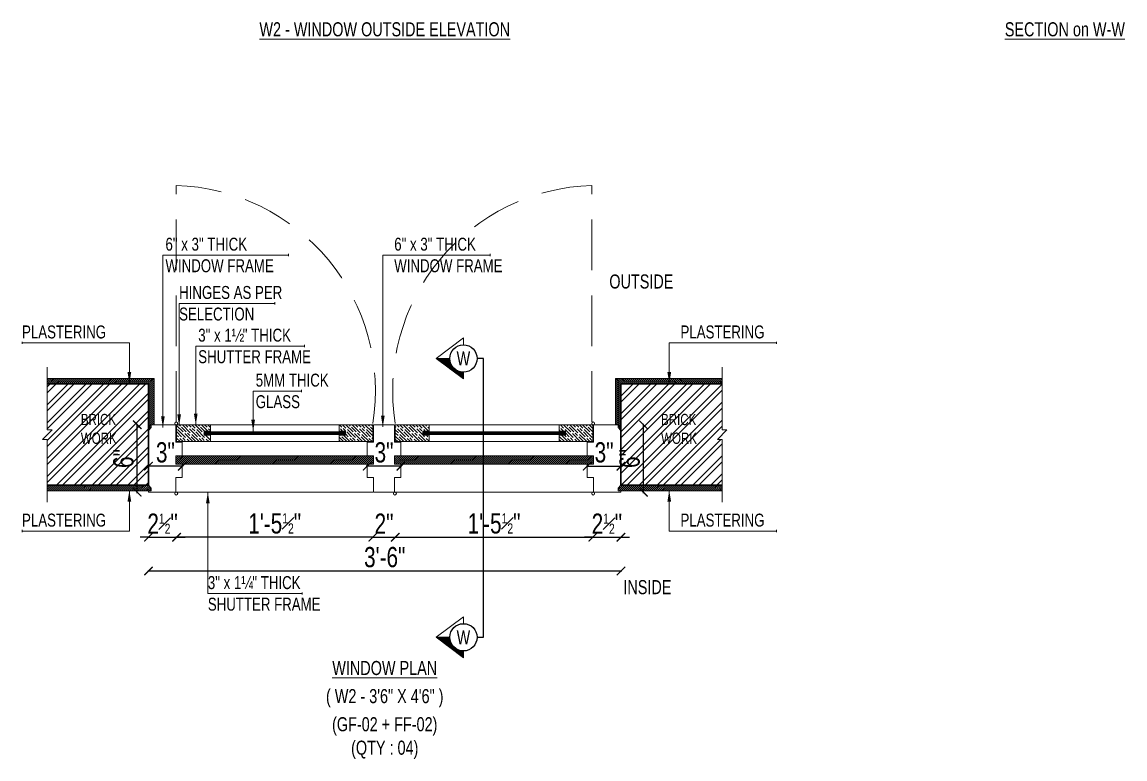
# Model space of a CAD drawing. Header units: inches. Extents: x 3365147 to 3374664, y 1380917 to 1384908.
# Drawn here: x 3373115.3 to 3373213.4, y 1381354 to 1381419.5 of the extents above; entities that cross this region are included whole.
import ezdxf
from ezdxf.enums import TextEntityAlignment as Align

# ---------------------------------------------------------------- set-up
doc = ezdxf.new("R2010")
doc.units = ezdxf.units.IN
doc.header["$LTSCALE"] = 18
doc.header["$MEASUREMENT"] = 0
doc.header["$PDSIZE"] = -1
for name, pattern in [('CONTINOUS', [0]), ('DASHDOT', [1, 0.5, -0.25, 0, -0.25]), ('HIDDEN', [0.375, 0.25, -0.125])]:
    doc.linetypes.add(name, pattern=pattern)
for name, color, linetype, lineweight in [('DETAIL-SECTION ARROW HATCH_BC', 252, 'CONTINOUS', 5), ('DETAIL-SECTION ARROW_BC', 1, 'CONTINOUS', 18), ('DETAIL-SECTION-00_BC', 2, 'DASHDOT', 25), ('DIM-03_BC', 1, 'Continuous', 9), ('GLASS-00_BC', 140, 'Continuous', 18), ('GLASS-HATCH_BC', 141, 'Continuous', 5), ('GRILL-00_BC', 150, 'CONTINOUS', 18), ('GRILL-HATCH_BC', 252, 'CONTINOUS', 5), ('PLASTERING BAND HATCH_BC', 252, 'Continuous', 5), ('PLASTERING BAND-00_BC', 1, 'Continuous', 15), ('TEXT ARROW_BC', 4, 'Continuous', 13), ('TEXT-HEADING_BC', 2, 'Continuous', 25), ('TEXT_BC', 3, 'CONTINOUS', 18), ('TITLE TEXT-01_BC', 1, 'Continuous', 20), ('TITLE TEXT-02_BC', 3, 'Continuous', 18), ('TITLE TEXT-03_BC', 4, 'Continuous', 15), ('WALL-00_BC', 7, 'Continuous', 30), ('WALL-9 inch BRICK HATCH_BC', 22, 'Continuous', 0), ('WALL-ZIGZAG LINE_BC', 3, 'Continuous', 13), ('WINDOWS-00_BC', 30, 'Continuous', 18), ('WINDOWS-SHUTTER_BC', 40, 'Continuous', 9), ('WINDOWS-THIN_BC', 252, 'Continuous', 5)]:
    doc.layers.add(name, color=color, linetype=linetype, lineweight=lineweight)
doc.styles.add('BC-TEXT_GENERAL', font='swisscl.ttf')
doc.styles.add('BC-WALL_DIM', font='swisscl.ttf')
doc.styles.add('BC_ROOM _DIM', font='swisscl.ttf')
doc.styles.add('DIM_BC', font='swisscl.ttf')
doc.dimstyles.new('BC-RD2', dxfattribs={"dimscale": 0.8, "dimtxt": 6, "dimasz": 2.5, "dimexe": 4.5, "dimexo": 0, "dimgap": 1, "dimtad": 1, "dimdec": 4, "dimzin": 3, "dimdsep": 46, "dimlunit": 4, "dimtxsty": 'BC_ROOM _DIM', "dimblk": 'ARCHTICK', "dimcen": 0.0625, "dimdle": 0.25, "dimse1": 1, "dimse2": 1, "dimclrd": 8, "dimclre": 4, "dimclrt": 256, "dimadec": 0, "dimazin": 0, "dimtfac": 0.5, "dimtdec": 4, "dimtix": 1, "dimtofl": 0, "dimtmove": 2, "dimatfit": 2, "dimfxl": 0, "dimfrac": 1, "dimtolj": 1, "dimtzin": 1, "dimarcsym": 0})
doc.dimstyles.new('WALL DIM-02_BC', dxfattribs={"dimtxt": 4, "dimasz": 2, "dimexe": 4.5, "dimexo": 0, "dimgap": 1, "dimtad": 1, "dimdec": 1, "dimzin": 0, "dimdsep": 46, "dimlunit": 4, "dimtxsty": 'BC-WALL_DIM', "dimblk": 'ARCHTICK', "dimcen": 0.0625, "dimdle": 0.25, "dimse1": 1, "dimse2": 1, "dimclrd": 7, "dimclre": 4, "dimclrt": 256, "dimadec": 0, "dimazin": 0, "dimtfac": 0.5, "dimtdec": 1, "dimtix": 1, "dimtofl": 0, "dimtmove": 2, "dimatfit": 2, "dimfxl": 0, "dimfrac": 1, "dimtolj": 1, "dimtzin": 1, "dimlwd": -1, "dimarcsym": 0})
pattern_1 = [(135, (3614594.6903, 1485485.129), (0.4242640687, 0.4242640687), [1, -0.2]), (135, (3614594.9731, 1485485.129), (0.4242640687, 0.4242640687), [0.6, -0.15, 0.3, -0.15]), (135, (3614595.3267, 1485485.0583), (0.4242640687, 0.4242640687), [1, -0.2])]

# ---------------------------------------------------------------- blocks, each defined once
blk = doc.blocks.new('ARCHTICK')
at = {"color": 0, "const_width": 0.15}
blk.add_lwpolyline([(-0.5, -0.5), (0.5, 0.5)], dxfattribs=at)
blk = doc.blocks.new('*D1594')
at = {"layer": 'Defpoints', "color": 0, "transparency": 16777216}
for p in [(3373126.552, 1381377.674), (3373129.052, 1381377.674), (3373129.052, 1381373.674)]:
    blk.add_point(p, dxfattribs=at)
at = {"layer": 'DIM-03_BC', "color": 254, "lineweight": -2, "transparency": 16777216}
for p, q in [((3373126.552, 1381373.674), (3373125.802, 1381373.674)), ((3373126.552, 1381373.674), (3373129.052, 1381373.674)), ((3373129.052, 1381373.674), (3373129.802, 1381373.674))]:
    blk.add_line(p, q, dxfattribs=at)
at = {"layer": 'DIM-03_BC', "color": 254, "lineweight": -2, "transparency": 16777216, "xscale": 0.75, "yscale": 0.75, "zscale": 0.75}
blk.add_blockref('ARCHTICK', (3373126.552, 1381373.674), dxfattribs=at)
at = {"layer": 'DIM-03_BC', "color": 254, "lineweight": -2, "transparency": 16777216, "xscale": 0.75, "yscale": 0.75, "zscale": 0.75, "rotation": 180}
blk.add_blockref('ARCHTICK', (3373129.052, 1381373.674), dxfattribs=at)
at = {"layer": 'DIM-03_BC', "transparency": 16777216, "insert": (3373127.802, 1381374.878), "char_height": 1.8, "attachment_point": 5, "style": 'BC_ROOM _DIM'}
blk.add_mtext('\\A1;2{\\H0.5x;\\S1#2;}"', dxfattribs=at)
blk = doc.blocks.new('_ArchTick')
at = {"color": 0, "linetype": 'ByBlock', "const_width": 0.15}
blk.add_lwpolyline([(-0.5, -0.5), (0.5, 0.5)], dxfattribs=at)
blk = doc.blocks.new('*D1595')
at = {"layer": 'Defpoints', "color": 0, "transparency": 16777216}
for p in [(3373125.552, 1381383.674), (3373126.802, 1381383.674), (3373126.552, 1381377.674)]:
    blk.add_point(p, dxfattribs=at)
at = {"layer": 'DIM-03_BC', "color": 254, "lineweight": -2, "transparency": 16777216}
blk.add_line((3373125.552, 1381377.599), (3373125.552, 1381383.749), dxfattribs=at)
at = {"layer": 'DIM-03_BC', "color": 254, "lineweight": -2, "transparency": 16777216, "xscale": 0.75, "yscale": 0.75, "zscale": 0.75}
for p, rotation in [((3373125.552, 1381383.674), 90), ((3373125.552, 1381377.674), 270)]:
    blk.add_blockref('ARCHTICK', p, dxfattribs=dict(at, rotation=rotation))
at = {"layer": 'DIM-03_BC', "transparency": 16777216, "insert": (3373124.331, 1381380.674), "char_height": 1.8, "attachment_point": 5, "rotation": 90, "style": 'BC_ROOM _DIM'}
blk.add_mtext('\\A1;6"', dxfattribs=at)
blk = doc.blocks.new('*D1596')
at = {"layer": 'Defpoints', "color": 0, "transparency": 16777216}
for p in [(3373126.552, 1381379.987), (3373126.552, 1381378.987), (3373129.552, 1381378.987)]:
    blk.add_point(p, dxfattribs=at)
at = {"layer": 'DIM-03_BC', "color": 254, "lineweight": -2, "transparency": 16777216}
blk.add_line((3373129.627, 1381379.987), (3373126.477, 1381379.987), dxfattribs=at)
at = {"layer": 'DIM-03_BC', "color": 254, "lineweight": -2, "transparency": 16777216, "xscale": 0.75, "yscale": 0.75, "zscale": 0.75, "rotation": 180}
blk.add_blockref('ARCHTICK', (3373126.552, 1381379.987), dxfattribs=at)
at = {"layer": 'DIM-03_BC', "color": 254, "lineweight": -2, "transparency": 16777216, "xscale": 0.75, "yscale": 0.75, "zscale": 0.75}
blk.add_blockref('ARCHTICK', (3373129.552, 1381379.987), dxfattribs=at)
at = {"layer": 'DIM-03_BC', "transparency": 16777216, "insert": (3373128.052, 1381381.208), "char_height": 1.8, "attachment_point": 5, "style": 'BC_ROOM _DIM'}
blk.add_mtext('\\A1;3"', dxfattribs=at)
blk = doc.blocks.new('*D1597')
at = {"layer": 'Defpoints', "color": 0, "transparency": 16777216}
for p in [(3373168.302, 1381383.674), (3373170.552, 1381383.674), (3373168.552, 1381377.674)]:
    blk.add_point(p, dxfattribs=at)
at = {"layer": 'DIM-03_BC', "color": 254, "lineweight": -2, "transparency": 16777216}
blk.add_line((3373170.552, 1381377.599), (3373170.552, 1381383.749), dxfattribs=at)
at = {"layer": 'DIM-03_BC', "color": 254, "lineweight": -2, "transparency": 16777216, "xscale": 0.75, "yscale": 0.75, "zscale": 0.75}
for p, rotation in [((3373170.552, 1381383.674), 90), ((3373170.552, 1381377.674), 270)]:
    blk.add_blockref('ARCHTICK', p, dxfattribs=dict(at, rotation=rotation))
at = {"layer": 'DIM-03_BC', "transparency": 16777216, "insert": (3373169.331, 1381380.674), "char_height": 1.8, "attachment_point": 5, "rotation": 90, "style": 'BC_ROOM _DIM'}
blk.add_mtext('\\A1;6"', dxfattribs=at)
blk = doc.blocks.new('*D1598')
at = {"layer": 'Defpoints', "color": 0, "transparency": 16777216}
for p in [(3373166.052, 1381377.674), (3373168.552, 1381377.674), (3373168.552, 1381373.674)]:
    blk.add_point(p, dxfattribs=at)
at = {"layer": 'DIM-03_BC', "color": 254, "lineweight": -2, "transparency": 16777216}
for p, q in [((3373166.052, 1381373.674), (3373165.302, 1381373.674)), ((3373166.052, 1381373.674), (3373168.552, 1381373.674)), ((3373168.552, 1381373.674), (3373169.302, 1381373.674))]:
    blk.add_line(p, q, dxfattribs=at)
at = {"layer": 'DIM-03_BC', "color": 254, "lineweight": -2, "transparency": 16777216, "xscale": 0.75, "yscale": 0.75, "zscale": 0.75}
blk.add_blockref('ARCHTICK', (3373166.052, 1381373.674), dxfattribs=at)
at = {"layer": 'DIM-03_BC', "color": 254, "lineweight": -2, "transparency": 16777216, "xscale": 0.75, "yscale": 0.75, "zscale": 0.75, "rotation": 180}
blk.add_blockref('ARCHTICK', (3373168.552, 1381373.674), dxfattribs=at)
at = {"layer": 'DIM-03_BC', "transparency": 16777216, "insert": (3373167.302, 1381374.878), "char_height": 1.8, "attachment_point": 5, "style": 'BC_ROOM _DIM'}
blk.add_mtext('\\A1;2{\\H0.5x;\\S1#2;}"', dxfattribs=at)
blk = doc.blocks.new('*D1608')
at = {"layer": 'Defpoints', "color": 0, "transparency": 16777216}
for p in [(3373126.552, 1381377.674), (3373168.552, 1381377.674), (3373168.552, 1381370.674)]:
    blk.add_point(p, dxfattribs=at)
at = {"layer": 'DIM-03_BC', "color": 254, "lineweight": -2, "transparency": 16777216}
blk.add_line((3373126.477, 1381370.674), (3373168.627, 1381370.674), dxfattribs=at)
at = {"layer": 'DIM-03_BC', "color": 254, "lineweight": -2, "transparency": 16777216, "xscale": 0.75, "yscale": 0.75, "zscale": 0.75, "rotation": 180}
blk.add_blockref('ARCHTICK', (3373126.552, 1381370.674), dxfattribs=at)
at = {"layer": 'DIM-03_BC', "color": 254, "lineweight": -2, "transparency": 16777216, "xscale": 0.75, "yscale": 0.75, "zscale": 0.75}
blk.add_blockref('ARCHTICK', (3373168.552, 1381370.674), dxfattribs=at)
at = {"layer": 'DIM-03_BC', "transparency": 16777216, "insert": (3373147.552, 1381371.897), "char_height": 1.8, "attachment_point": 5, "style": 'BC_ROOM _DIM'}
blk.add_mtext('\\A1;3\'-6"', dxfattribs=at)
blk = doc.blocks.new('*D1609')
at = {"layer": 'Defpoints', "color": 0, "transparency": 16777216}
for p in [(3373129.052, 1381377.674), (3373146.49, 1381377.674), (3373129.052, 1381373.674)]:
    blk.add_point(p, dxfattribs=at)
at = {"layer": 'DIM-03_BC', "color": 254, "lineweight": -2, "transparency": 16777216}
blk.add_line((3373146.565, 1381373.674), (3373128.977, 1381373.674), dxfattribs=at)
at = {"layer": 'DIM-03_BC', "color": 254, "lineweight": -2, "transparency": 16777216, "xscale": 0.75, "yscale": 0.75, "zscale": 0.75, "rotation": 180}
blk.add_blockref('ARCHTICK', (3373129.052, 1381373.674), dxfattribs=at)
at = {"layer": 'DIM-03_BC', "color": 254, "lineweight": -2, "transparency": 16777216, "xscale": 0.75, "yscale": 0.75, "zscale": 0.75}
blk.add_blockref('ARCHTICK', (3373146.49, 1381373.674), dxfattribs=at)
at = {"layer": 'DIM-03_BC', "transparency": 16777216, "insert": (3373137.771, 1381374.892), "char_height": 1.8, "attachment_point": 5, "style": 'BC_ROOM _DIM'}
blk.add_mtext('\\A1;1\'-5{\\H0.5x;\\S1#2;}"', dxfattribs=at)
blk = doc.blocks.new('*D1610')
at = {"layer": 'Defpoints', "color": 0, "transparency": 16777216}
for p in [(3373145.99, 1381379.987), (3373145.99, 1381378.987), (3373148.99, 1381378.987)]:
    blk.add_point(p, dxfattribs=at)
at = {"layer": 'DIM-03_BC', "color": 254, "lineweight": -2, "transparency": 16777216}
blk.add_line((3373149.065, 1381379.987), (3373145.915, 1381379.987), dxfattribs=at)
at = {"layer": 'DIM-03_BC', "color": 254, "lineweight": -2, "transparency": 16777216, "xscale": 0.75, "yscale": 0.75, "zscale": 0.75, "rotation": 180}
blk.add_blockref('ARCHTICK', (3373145.99, 1381379.987), dxfattribs=at)
at = {"layer": 'DIM-03_BC', "color": 254, "lineweight": -2, "transparency": 16777216, "xscale": 0.75, "yscale": 0.75, "zscale": 0.75}
blk.add_blockref('ARCHTICK', (3373148.99, 1381379.987), dxfattribs=at)
at = {"layer": 'DIM-03_BC', "transparency": 16777216, "insert": (3373147.49, 1381381.208), "char_height": 1.8, "attachment_point": 5, "style": 'BC_ROOM _DIM'}
blk.add_mtext('\\A1;3"', dxfattribs=at)
blk = doc.blocks.new('*D1611')
at = {"layer": 'Defpoints', "color": 0, "transparency": 16777216}
for p in [(3373146.49, 1381377.674), (3373148.49, 1381377.674), (3373148.49, 1381373.674)]:
    blk.add_point(p, dxfattribs=at)
at = {"layer": 'DIM-03_BC', "color": 254, "lineweight": -2, "transparency": 16777216}
for p, q in [((3373146.49, 1381373.674), (3373145.74, 1381373.674)), ((3373146.49, 1381373.674), (3373148.49, 1381373.674)), ((3373148.49, 1381373.674), (3373149.24, 1381373.674))]:
    blk.add_line(p, q, dxfattribs=at)
at = {"layer": 'DIM-03_BC', "color": 254, "lineweight": -2, "transparency": 16777216, "xscale": 0.75, "yscale": 0.75, "zscale": 0.75}
blk.add_blockref('ARCHTICK', (3373146.49, 1381373.674), dxfattribs=at)
at = {"layer": 'DIM-03_BC', "color": 254, "lineweight": -2, "transparency": 16777216, "xscale": 0.75, "yscale": 0.75, "zscale": 0.75, "rotation": 180}
blk.add_blockref('ARCHTICK', (3373148.49, 1381373.674), dxfattribs=at)
at = {"layer": 'DIM-03_BC', "transparency": 16777216, "insert": (3373147.49, 1381374.878), "char_height": 1.8, "attachment_point": 5, "style": 'BC_ROOM _DIM'}
blk.add_mtext('\\A1;2"', dxfattribs=at)
blk = doc.blocks.new('*U1490')
at = {"layer": 'DETAIL-SECTION ARROW HATCH_BC', "linetype": 'Continuous'}
h = blk.add_hatch(dxfattribs=at)
h.set_pattern_fill('ANSI31', color=256, scale=0.064516, angle=-270, style=0)
h.set_pattern_definition([(135, (8.431633, 21.679937), (-0.0057024626, -0.0057024626), [])])
h.paths.add_polyline_path([(-0.287, 3.677), (-0.287, 3.774, -0.414214), (-0.481, 3.967), (-0.674, 3.967)])
h = blk.add_hatch(dxfattribs=at)
h.set_pattern_fill('ANSI31', color=256, scale=0.064516, angle=-270, style=0)
h.set_pattern_definition([(135, (8.431633, 17.712754), (-0.0057024626, -0.0057024626), [])])
h.paths.add_polyline_path([(-0.287, -0.29), (-0.287, -0.194, -0.414214), (-0.481, 0), (-0.674, 0)])
at = {"linetype": 'Continuous'}
for p, q in [((0, 3.967), (-0.094, 3.967)), ((-0.094, 0), (0, 0))]:
    blk.add_line(p, q, dxfattribs=at)
blk.add_line((0, 0), (0, 3.967))
at = {"linetype": 'CONTINOUS'}
for centre in [(-0.287, 3.967), (-0.287, 0)]:
    blk.add_circle(centre, 0.194, dxfattribs=at)
at = {"layer": 'DETAIL-SECTION ARROW_BC'}
for p, q in [((-0.481, 3.967), (-0.674, 3.967)), ((-0.481, 0), (-0.674, 0))]:
    blk.add_line(p, q, dxfattribs=at)
for points in [[(-0.287, 4.161), (-0.287, 4.258), (-0.674, 3.967), (-0.287, 3.677), (-0.287, 3.774)], [(-0.287, 0.194), (-0.287, 0.29), (-0.674, 0), (-0.287, -0.29), (-0.287, -0.194)]]:
    blk.add_lwpolyline(points, dxfattribs=at)
at = {"linetype": 'CONTINOUS', "style": 'DIM_BC'}
for tag, p in [('2', (-0.287, 3.967)), ('1', (-0.287, 0))]:
    blk.add_attdef(tag, text='', height=0.2, rotation=360, dxfattribs=at).set_placement(p, align=Align.MIDDLE_CENTER)
blk = doc.blocks.new('*D1629')
at = {"layer": 'Defpoints', "color": 0, "transparency": 16777216}
for p in [(3373168.552, 1381379.987), (3373165.552, 1381378.987), (3373168.552, 1381378.987)]:
    blk.add_point(p, dxfattribs=at)
at = {"layer": 'DIM-03_BC', "color": 254, "lineweight": -2, "transparency": 16777216}
blk.add_line((3373165.477, 1381379.987), (3373168.627, 1381379.987), dxfattribs=at)
at = {"layer": 'DIM-03_BC', "color": 254, "lineweight": -2, "transparency": 16777216, "xscale": 0.75, "yscale": 0.75, "zscale": 0.75, "rotation": 180}
blk.add_blockref('ARCHTICK', (3373165.552, 1381379.987), dxfattribs=at)
at = {"layer": 'DIM-03_BC', "color": 254, "lineweight": -2, "transparency": 16777216, "xscale": 0.75, "yscale": 0.75, "zscale": 0.75}
blk.add_blockref('ARCHTICK', (3373168.552, 1381379.987), dxfattribs=at)
at = {"layer": 'DIM-03_BC', "transparency": 16777216, "insert": (3373167.052, 1381381.208), "char_height": 1.8, "attachment_point": 5, "style": 'BC_ROOM _DIM'}
blk.add_mtext('\\A1;3"', dxfattribs=at)
blk = doc.blocks.new('*D1630')
at = {"layer": 'Defpoints', "color": 0, "transparency": 16777216}
for p in [(3373148.49, 1381377.674), (3373166.052, 1381377.674), (3373166.052, 1381373.674)]:
    blk.add_point(p, dxfattribs=at)
at = {"layer": 'DIM-03_BC', "color": 254, "lineweight": -2, "transparency": 16777216}
blk.add_line((3373148.415, 1381373.674), (3373166.127, 1381373.674), dxfattribs=at)
at = {"layer": 'DIM-03_BC', "color": 254, "lineweight": -2, "transparency": 16777216, "xscale": 0.75, "yscale": 0.75, "zscale": 0.75, "rotation": 180}
blk.add_blockref('ARCHTICK', (3373148.49, 1381373.674), dxfattribs=at)
at = {"layer": 'DIM-03_BC', "color": 254, "lineweight": -2, "transparency": 16777216, "xscale": 0.75, "yscale": 0.75, "zscale": 0.75}
blk.add_blockref('ARCHTICK', (3373166.052, 1381373.674), dxfattribs=at)
at = {"layer": 'DIM-03_BC', "transparency": 16777216, "insert": (3373157.271, 1381374.892), "char_height": 1.8, "attachment_point": 5, "style": 'BC_ROOM _DIM'}
blk.add_mtext('\\A1;1\'-5{\\H0.5x;\\S1#2;}"', dxfattribs=at)

msp = doc.modelspace()

# ---------------------------------------------------------------- hatches: boundary and pattern name
at = {"layer": 'GLASS-HATCH_BC', "transparency": 33554687}
h = msp.add_hatch(dxfattribs=at)
h.set_pattern_fill('ANSI31', color=256, scale=0.75, angle=-180)
h.set_pattern_definition([(225, (3131759.82324, 1277280.78154), (0.066291260736, -0.066291260736), [])])
h.paths.add_polyline_path([(3373143.98996, 1381382.79903), (3373143.98996, 1381383.04903), (3373131.55246, 1381383.04903), (3373131.55246, 1381382.79903)])
h = msp.add_hatch(dxfattribs=at)
h.set_pattern_fill('ANSI31', color=256, scale=0.75, angle=-180)
h.set_pattern_definition([(225, (3131758.32324, 1277280.78154), (0.066291260736, -0.066291260736), [])])
h.paths.add_polyline_path([(3373163.55246, 1381382.79903), (3373163.55246, 1381383.04903), (3373150.98996, 1381383.04903), (3373150.98996, 1381382.79903)])
at = {"layer": 'GRILL-HATCH_BC', "transparency": 33554687}
h = msp.add_hatch(dxfattribs=at)
h.set_pattern_fill('ANSI31', color=256)
h.set_pattern_definition([(45, (3614590.87778, 1485484.62901), (-0.08838834765, 0.08838834765), [])])
h.paths.add_polyline_path([(3373146.55246, 1381380.17403), (3373146.55246, 1381380.92403), (3373128.98996, 1381380.92403), (3373128.98996, 1381380.17403)])
h = msp.add_hatch(dxfattribs=at)
h.set_pattern_fill('ANSI31', color=256)
h.set_pattern_definition([(45, (3614589.37778, 1485484.62901), (-0.08838834765, 0.08838834765), [])])
h.paths.add_polyline_path([(3373166.11496, 1381380.17403), (3373166.11496, 1381380.92403), (3373148.42746, 1381380.92403), (3373148.42746, 1381380.17403)])
at = {"layer": 'PLASTERING BAND HATCH_BC', "transparency": 33554687}
h = msp.add_hatch(dxfattribs=at)
h.set_pattern_fill('ANSI31', color=256)
h.set_pattern_definition([(45, (3373122.82745, 1381378.06887), (-0.0883883, 0.0883883), [])])
h.paths.add_polyline_path([(3373117.55246, 1381378.29903), (3373117.55246, 1381377.79903), (3373126.55246, 1381377.79903), (3373126.79246, 1381377.79903), (3373126.79246, 1381378.04903), (3373126.55246, 1381378.29903)])
h.paths.add_polyline_path([(3373126.55246, 1381383.17403), (3373126.80246, 1381383.42403), (3373126.80246, 1381383.67403), (3373127.05246, 1381383.67403), (3373127.05246, 1381387.79903), (3373117.55246, 1381387.79903), (3373117.55246, 1381387.29903), (3373126.55246, 1381387.29903)])
h = msp.add_hatch(dxfattribs=at)
h.set_pattern_fill('ANSI31', color=256, angle=90)
h.set_pattern_definition([(135, (3374305.09943, 1384580.48764), (-0.0883883476, -0.0883883476), [])])
h.paths.add_polyline_path([(3373168.30246, 1381383.42403), (3373168.55246, 1381383.17403), (3373168.55246, 1381387.29903), (3373177.55246, 1381387.29903), (3373177.55246, 1381387.79903), (3373168.05246, 1381387.79903), (3373168.05246, 1381383.67403), (3373168.30246, 1381383.67403)])
h = msp.add_hatch(dxfattribs=at)
h.set_pattern_fill('ANSI31', color=256)
h.set_pattern_definition([(45, (3374305.09943, 1384580.48764), (-0.0883883476, 0.0883883476), [])])
h.paths.add_polyline_path([(3373177.55246, 1381378.29903), (3373168.55246, 1381378.29903), (3373168.31246, 1381378.04903), (3373168.31246, 1381377.79903), (3373168.55246, 1381377.79903), (3373177.55246, 1381377.79903)])
at = {"layer": 'WALL-9 inch BRICK HATCH_BC', "transparency": 33554687}
h = msp.add_hatch(dxfattribs=at)
h.set_pattern_fill('ANSI32', color=256, scale=3)
h.set_pattern_definition([(45, (3373925.4688, 1378527.7195), (-0.79549513, 0.79549513), []), (45, (3373925.9991, 1378527.7195), (-0.79549513, 0.79549513), [])])
h.paths.add_polyline_path([(3373117.13059, 1381382.37715), (3373117.55246, 1381382.37715), (3373117.55246, 1381378.29903), (3373126.55246, 1381378.29903), (3373126.55246, 1381387.29903), (3373117.55246, 1381387.29903), (3373117.55246, 1381383.2209), (3373117.97434, 1381383.2209)])
h = msp.add_hatch(dxfattribs=at)
h.set_pattern_fill('ANSI32', color=256, scale=3)
h.set_pattern_definition([(45, (3372782.9218, 1375325.5309), (-0.79549513, 0.79549513), []), (45, (3372783.4522, 1375325.5309), (-0.79549513, 0.79549513), [])])
h.paths.add_polyline_path([(3373177.55246, 1381382.37715), (3373177.13059, 1381382.37715), (3373177.97434, 1381383.2209), (3373177.55246, 1381383.2209), (3373177.55246, 1381387.29903), (3373168.55246, 1381387.29903), (3373168.55246, 1381378.29903), (3373177.55246, 1381378.29903)])
at = {"layer": 'WINDOWS-THIN_BC', "transparency": 33554687}
h = msp.add_hatch(dxfattribs=at)
h.set_pattern_fill('GOST_WOOD', color=256, scale=0.1, angle=45)
h.set_pattern_definition([(135, (3614598.2528, 1485485.129), (0.4242640687, 0.4242640687), [1, -0.2]), (135, (3614598.5356, 1485485.129), (0.4242640687, 0.4242640687), [0.6, -0.15, 0.3, -0.15]), (135, (3614598.8892, 1485485.0583), (0.4242640687, 0.4242640687), [1, -0.2])])
h.paths.add_polyline_path([(3373129.05246, 1381382.17403), (3373132.05246, 1381382.17403), (3373132.05246, 1381382.73653), (3373131.48996, 1381382.73653), (3373131.48996, 1381383.11153), (3373132.05246, 1381383.11153), (3373132.05246, 1381383.67403), (3373129.05246, 1381383.67403)])
h = msp.add_hatch(dxfattribs=at)
h.set_pattern_fill('GOST_WOOD', color=256, scale=0.1, angle=45)
h.set_pattern_definition(pattern_1)
h.paths.add_polyline_path([(3373146.48996, 1381382.17403), (3373143.48996, 1381382.17403), (3373143.48996, 1381382.73653), (3373144.05246, 1381382.73653), (3373144.05246, 1381383.11153), (3373143.48996, 1381383.11153), (3373143.48996, 1381383.67403), (3373146.48996, 1381383.67403)])
h = msp.add_hatch(dxfattribs=at)
h.set_pattern_fill('GOST_WOOD', color=256, scale=0.1, angle=45)
h.set_pattern_definition(pattern_1)
h.paths.add_polyline_path([(3373148.48996, 1381382.17403), (3373151.48996, 1381382.17403), (3373151.48996, 1381382.73653), (3373150.92746, 1381382.73653), (3373150.92746, 1381383.11153), (3373151.48996, 1381383.11153), (3373151.48996, 1381383.67403), (3373148.48996, 1381383.67403)])
h = msp.add_hatch(dxfattribs=at)
h.set_pattern_fill('GOST_WOOD', color=256, scale=0.1, angle=45)
h.set_pattern_definition([(135, (3614595.3778, 1485485.129), (0.4242640687, 0.4242640687), [1, -0.2]), (135, (3614595.6606, 1485485.129), (0.4242640687, 0.4242640687), [0.6, -0.15, 0.3, -0.15]), (135, (3614596.0142, 1485485.0583), (0.4242640687, 0.4242640687), [1, -0.2])])
h.paths.add_polyline_path([(3373166.05246, 1381382.17403), (3373163.05246, 1381382.17403), (3373163.05246, 1381382.73653), (3373163.61496, 1381382.73653), (3373163.61496, 1381383.11153), (3373163.05246, 1381383.11153), (3373163.05246, 1381383.67403), (3373166.05246, 1381383.67403)])

# ---------------------------------------------------------------- linework, layer by layer
at = {"layer": 'GLASS-00_BC', "transparency": 33554687}
for points in [[(3373131.55246, 1381383.04903), (3373143.98996, 1381383.04903), (3373143.98996, 1381382.79903), (3373131.55246, 1381382.79903)], [(3373163.55246, 1381383.04903), (3373150.98996, 1381383.04903), (3373150.98996, 1381382.79903), (3373163.55246, 1381382.79903)]]:
    msp.add_lwpolyline(points, close=True, dxfattribs=at)
at = {"layer": 'GRILL-00_BC', "transparency": 33554687}
for p, q in [((3373128.98996, 1381380.92403), (3373146.55246, 1381380.92403)), ((3373128.98996, 1381380.17403), (3373128.98996, 1381380.92403)), ((3373128.98996, 1381380.17403), (3373146.55246, 1381380.17403)), ((3373146.55246, 1381380.17403), (3373146.55246, 1381380.92403)), ((3373166.11496, 1381380.92403), (3373148.42746, 1381380.92403)), ((3373148.42746, 1381380.17403), (3373148.42746, 1381380.92403)), ((3373166.11496, 1381380.17403), (3373148.42746, 1381380.17403)), ((3373166.11496, 1381380.17403), (3373166.11496, 1381380.92403))]:
    msp.add_line(p, q, dxfattribs=at)
at = {"layer": 'PLASTERING BAND-00_BC', "transparency": 33554687}
for p, q in [((3373127.05246, 1381387.79903), (3373117.55246, 1381387.79903)), ((3373127.05246, 1381383.67403), (3373127.05246, 1381387.79903)), ((3373168.05246, 1381383.67403), (3373168.05246, 1381387.79903)), ((3373168.05246, 1381387.79903), (3373177.55246, 1381387.79903)), ((3373126.55246, 1381377.79903), (3373117.55246, 1381377.79903)), ((3373168.55246, 1381377.79903), (3373177.55246, 1381377.79903))]:
    msp.add_line(p, q, dxfattribs=at)
at = {"layer": 'TEXT ARROW_BC', "transparency": 33554687}
for p, q in [((3373138.99075, 1381398.86029), (3373138.99075, 1381398.66029)), ((3373156.92259, 1381398.86029), (3373156.92259, 1381398.66029)), ((3373137.77548, 1381394.56749), (3373137.77548, 1381394.36749)), ((3373115.31018, 1381391.05744), (3373115.31018, 1381390.85744)), ((3373140.41383, 1381390.77403), (3373140.41383, 1381390.57403)), ((3373182.38657, 1381391.05744), (3373182.38657, 1381390.85744)), ((3373140.16067, 1381386.77403), (3373140.16067, 1381386.57403)), ((3373115.31018, 1381374.32842), (3373115.31018, 1381374.12842)), ((3373182.38657, 1381374.32842), (3373182.38657, 1381374.12842)), ((3373140.20403, 1381368.77403), (3373140.20403, 1381368.57403))]:
    msp.add_line(p, q, dxfattribs=at)
at = {"layer": 'WALL-00_BC', "transparency": 33554687}
for p, q in [((3373126.55246, 1381387.29903), (3373117.55246, 1381387.29903)), ((3373126.55246, 1381378.29903), (3373126.55246, 1381387.29903)), ((3373168.55246, 1381378.29903), (3373168.55246, 1381387.29903)), ((3373168.55246, 1381387.29903), (3373177.55246, 1381387.29903)), ((3373126.55246, 1381378.29903), (3373117.55246, 1381378.29903)), ((3373168.55246, 1381378.29903), (3373177.55246, 1381378.29903))]:
    msp.add_line(p, q, dxfattribs=at)
at = {"layer": 'WALL-ZIGZAG LINE_BC', "transparency": 33554687}
for points in [[(3373117.55246, 1381388.79903), (3373117.55246, 1381383.2209), (3373117.97434, 1381383.2209), (3373117.13059, 1381382.37715), (3373117.55246, 1381382.37715), (3373117.55246, 1381376.79903)], [(3373177.55246, 1381388.79903), (3373177.55246, 1381383.2209), (3373177.97434, 1381383.2209), (3373177.13059, 1381382.37715), (3373177.55246, 1381382.37715), (3373177.55246, 1381376.79903)]]:
    msp.add_lwpolyline(points, dxfattribs=at)
at = {"layer": 'WINDOWS-00_BC', "transparency": 33554687}
for points in [[(3373129.55246, 1381380.92403), (3373129.55246, 1381382.11153), (3373128.98996, 1381382.11153), (3373128.98996, 1381383.67403), (3373126.80246, 1381383.67403), (3373126.80246, 1381383.42403), (3373126.55246, 1381383.17403), (3373126.55246, 1381378.29903), (3373126.79246, 1381378.04903), (3373126.79246, 1381377.79903), (3373126.55246, 1381377.79903), (3373126.55246, 1381377.67403), (3373126.55246, 1381377.67403), (3373126.55246, 1381377.67403), (3373128.98996, 1381377.67403), (3373128.98996, 1381378.98653), (3373129.55246, 1381378.98653), (3373129.55246, 1381380.17403)], [(3373148.98996, 1381380.92403), (3373148.98996, 1381382.11153), (3373148.42746, 1381382.11153), (3373148.42746, 1381383.67403), (3373146.55246, 1381383.67403), (3373146.55246, 1381382.11153), (3373145.98996, 1381382.11153), (3373145.98996, 1381380.92403)], [(3373165.55246, 1381380.92403), (3373165.55246, 1381382.11153), (3373166.11496, 1381382.11153), (3373166.11496, 1381383.67403), (3373168.30246, 1381383.67403), (3373168.30246, 1381383.42403), (3373168.55246, 1381383.17403), (3373168.55246, 1381378.29903), (3373168.31246, 1381378.04903), (3373168.31246, 1381377.79903), (3373168.55246, 1381377.79903), (3373168.55246, 1381377.67403), (3373168.55246, 1381377.67403), (3373168.55246, 1381377.67403), (3373166.11496, 1381377.67403), (3373166.11496, 1381378.98653), (3373165.55246, 1381378.98653), (3373165.55246, 1381380.17403)], [(3373145.98996, 1381380.17403), (3373145.98996, 1381378.98653), (3373146.55246, 1381378.98653), (3373146.55246, 1381377.67403), (3373146.55246, 1381377.67403), (3373146.55246, 1381377.67403), (3373148.42746, 1381377.67403), (3373148.42746, 1381378.98653), (3373148.98996, 1381378.98653), (3373148.98996, 1381380.17403)]]:
    msp.add_lwpolyline(points, dxfattribs=at)
for centre in [(3373129.02121, 1381383.79903), (3373166.08371, 1381383.79903), (3373129.02121, 1381377.54903), (3373148.45871, 1381377.54903), (3373166.08371, 1381377.54903)]:
    msp.add_circle(centre, 0.125, dxfattribs=at)
at = {"layer": 'WINDOWS-SHUTTER_BC', "linetype": 'HIDDEN', "transparency": 33554687}
for p, q in [((3373129.02121, 1381383.92403), (3373129.02121, 1381404.95528)), ((3373165.95871, 1381383.92403), (3373165.95871, 1381404.95528))]:
    msp.add_line(p, q, dxfattribs=at)
at = {"layer": 'WINDOWS-SHUTTER_BC', "transparency": 33554687}
for points in [[(3373132.05246, 1381383.67403), (3373132.05246, 1381383.11153), (3373131.48996, 1381383.11153), (3373131.48996, 1381382.73653), (3373132.05246, 1381382.73653), (3373132.05246, 1381382.17403), (3373129.05246, 1381382.17403), (3373129.05246, 1381383.67403)], [(3373143.48996, 1381383.67403), (3373143.48996, 1381383.11153), (3373144.05246, 1381383.11153), (3373144.05246, 1381382.73653), (3373143.48996, 1381382.73653), (3373143.48996, 1381382.17403), (3373146.48996, 1381382.17403), (3373146.48996, 1381383.67403)], [(3373151.48996, 1381383.67403), (3373151.48996, 1381383.11153), (3373150.92746, 1381383.11153), (3373150.92746, 1381382.73653), (3373151.48996, 1381382.73653), (3373151.48996, 1381382.17403), (3373148.48996, 1381382.17403), (3373148.48996, 1381383.67403)], [(3373163.05246, 1381383.67403), (3373163.05246, 1381383.11153), (3373163.61496, 1381383.11153), (3373163.61496, 1381382.73653), (3373163.05246, 1381382.73653), (3373163.05246, 1381382.17403), (3373166.05246, 1381382.17403), (3373166.05246, 1381383.67403)]]:
    msp.add_lwpolyline(points, close=True, dxfattribs=at)
at = {"layer": 'WINDOWS-SHUTTER_BC', "linetype": 'HIDDEN', "transparency": 33554687}
for centre, start, end in [((3373128.45288, 1381386.6962), 350.8747163, 88.2171729), ((3373166.52705, 1381386.6962), 91.7828271, 189.1252837)]:
    msp.add_arc(centre, 18.26792, start, end, dxfattribs=at)
at = {"layer": 'WINDOWS-THIN_BC', "transparency": 33554687}
for p, q in [((3373143.48996, 1381383.67403), (3373132.05246, 1381383.67403)), ((3373151.48996, 1381383.67403), (3373163.05246, 1381383.67403)), ((3373143.48996, 1381382.17403), (3373132.05246, 1381382.17403)), ((3373151.48996, 1381382.17403), (3373163.05246, 1381382.17403)), ((3373146.48959, 1381377.67403), (3373129.02121, 1381377.67403)), ((3373166.11496, 1381377.67403), (3373148.45871, 1381377.67403)), ((3373148.49033, 1381377.67403), (3373166.08371, 1381377.67403))]:
    msp.add_line(p, q, dxfattribs=at)

# ---------------------------------------------------------------- block references
at = {"layer": 'DETAIL-SECTION-00_BC', "transparency": 33554687, "xscale": 6.249218847644045, "yscale": 6.249218847644045, "zscale": 6.249218847644045}
msp.add_blockref('*U1490', (3373156.3396, 1381364.77759), dxfattribs=at).add_auto_attribs({'2': 'W', '1': 'W'})

# ---------------------------------------------------------------- texts
at = {"layer": 'TEXT-HEADING_BC', "transparency": 33554687, "char_height": 1.25, "attachment_point": 2, "style": 'BC-TEXT_GENERAL'}
for s, insert in [('OUTSIDE', (3373170.36589, 1381397.03467)), ('INSIDE', (3373170.90355, 1381369.8627))]:
    msp.add_mtext(s, dxfattribs=dict(at, insert=insert))
at = {"layer": 'TEXT_BC', "transparency": 33554687, "attachment_point": 4, "style": 'BC-TEXT_GENERAL'}
for s, insert, char_height in [('\\A1;6" x 3" THICK\\PWINDOW FRAME', (3373128.05966, 1381398.76029), 1.15), ('\\A1;6" x 3" THICK\\PWINDOW FRAME', (3373148.39706, 1381398.76029), 1.15), ('\\A1;HINGES AS PER \\PSELECTION ', (3373129.27322, 1381394.46749), 1.15), ('\\A1;PLASTERING\\P ', (3373115.31018, 1381390.95744), 1.15), ('\\A1;3" x 1½" THICK\\PSHUTTER FRAME', (3373130.97331, 1381390.67403), 1.15), ('\\A1;PLASTERING\\P ', (3373173.8466, 1381390.95744), 1.15), ('\\A1;5MM THICK\\PGLASS', (3373136.0838, 1381386.67403), 1.15), ('\\A1;BRICK\\PWORK', (3373120.53697, 1381383.30098), 1), ('\\A1;BRICK\\PWORK', (3373172.11857, 1381383.30098), 1), ('\\A1;PLASTERING\\P ', (3373115.31018, 1381374.22842), 1.15), ('\\A1;PLASTERING\\P ', (3373173.8466, 1381374.22842), 1.15), ('\\A1;3" x 1¼" THICK\\PSHUTTER FRAME', (3373131.82665, 1381368.67403), 1.15)]:
    msp.add_mtext(s, dxfattribs=dict(at, insert=insert, char_height=char_height))
at = {"layer": 'TITLE TEXT-01_BC', "transparency": 33554687, "char_height": 1.25, "attachment_point": 2, "style": 'BC-TEXT_GENERAL'}
for s, insert in [('{\\LW2 - WINDOW OUTSIDE ELEVATION}', (3373147.55246, 1381419.4553)), ('{\\LSECTION on W-W}', (3373208.01791, 1381419.4553)), ('{\\LWINDOW PLAN  }', (3373147.55246, 1381362.67403))]:
    msp.add_mtext(s, dxfattribs=dict(at, insert=insert))
at = {"layer": 'TITLE TEXT-02_BC', "transparency": 33554687, "insert": (3373147.55246, 1381360.17403), "char_height": 1.25, "attachment_point": 2, "style": 'BC-TEXT_GENERAL'}
msp.add_mtext('( W2 - 3\'6" X 4\'6" )', dxfattribs=at)
at = {"layer": 'TITLE TEXT-03_BC', "transparency": 33554687, "insert": (3373147.55246, 1381357.67403), "char_height": 1.25, "attachment_point": 2, "style": 'BC-TEXT_GENERAL'}
msp.add_mtext('(GF-02 + FF-02)\\P(QTY : 04)', dxfattribs=at)

# ---------------------------------------------------------------- dimensions: what is measured, and where the dimension line sits
at = {"layer": 'DIM-03_BC', "transparency": 33554687}
for base, p1, p2, angle, picture, middle in [((3373125.55246, 1381383.67403), (3373126.55246, 1381377.67403), (3373126.80246, 1381383.67403), 90, '*D1595', (3373124.33064, 1381380.67403)), ((3373170.55246, 1381383.67403), (3373168.55246, 1381377.67403), (3373168.30246, 1381383.67403), 90, '*D1597', (3373169.33064, 1381380.67403)), ((3373168.55246, 1381379.98653), (3373165.55246, 1381378.98653), (3373168.55246, 1381378.98653), 180, '*D1629', (3373167.05246, 1381381.20835)), ((3373129.05246, 1381373.67403), (3373146.48996, 1381377.67403), (3373129.05246, 1381377.67403), 180, '*D1609', (3373137.77121, 1381374.89231)), ((3373168.55246, 1381373.67403), (3373166.05246, 1381377.67403), (3373168.55246, 1381377.67403), 180, '*D1598', (3373167.30246, 1381374.87757))]:
    dim = msp.add_linear_dim(base=base, p1=p1, p2=p2, angle=angle, dimstyle='BC-RD2', override={"dimscale": 0.3, "dimtad": 3, "dimdec": 2, "dimpost": '\\X', "dimclrd": 254, "dimtofl": 1}, dxfattribs=at)
    dim.commit()
    dim.dimension.update_dxf_attribs({"geometry": picture, "text_midpoint": middle})
for base, p1, p2, picture, middle in [((3373126.55246, 1381379.98653), (3373129.55246, 1381378.98653), (3373126.55246, 1381378.98653), '*D1596', (3373128.05246, 1381381.20835)), ((3373145.98996, 1381379.98653), (3373148.98996, 1381378.98653), (3373145.98996, 1381378.98653), '*D1610', (3373147.48996, 1381381.20835)), ((3373129.05246, 1381373.67403), (3373126.55246, 1381377.67403), (3373129.05246, 1381377.67403), '*D1594', (3373127.80246, 1381374.87757)), ((3373168.55246, 1381370.67403), (3373126.55246, 1381377.67403), (3373168.55246, 1381377.67403), '*D1608', (3373147.55246, 1381371.89703)), ((3373148.48996, 1381373.67403), (3373146.48996, 1381377.67403), (3373148.48996, 1381377.67403), '*D1611', (3373147.48996, 1381374.87757)), ((3373166.05246, 1381373.67403), (3373148.48996, 1381377.67403), (3373166.05246, 1381377.67403), '*D1630', (3373157.27121, 1381374.89231))]:
    dim = msp.add_linear_dim(base=base, p1=p1, p2=p2, dimstyle='BC-RD2', override={"dimscale": 0.3, "dimtad": 3, "dimdec": 2, "dimpost": '\\X', "dimclrd": 254, "dimtofl": 1}, dxfattribs=at)
    dim.commit()
    dim.dimension.update_dxf_attribs({"geometry": picture, "text_midpoint": middle})

# ---------------------------------------------------------------- leaders
at = {"layer": 'TEXT ARROW_BC', "transparency": 33554687}
for points, override in [([(3373127.82897, 1381383.4366), (3373127.82897, 1381398.76029), (3373138.99075, 1381398.76029)], {"dimasz": 1, "dimtad": 0, "dimclrd": 256, "dimfxl": 3, "dimfxlon": 1, "dimarcsym": 1}), ([(3373147.38262, 1381383.48239), (3373147.38262, 1381398.76029), (3373156.92259, 1381398.76029)], {"dimasz": 1, "dimgap": 1, "dimtad": 0, "dimclrd": 256, "dimfxl": 3, "dimfxlon": 1, "dimarcsym": 1}), ([(3373129.27322, 1381383.59407), (3373129.27322, 1381394.46749), (3373137.77548, 1381394.46749)], {"dimasz": 1, "dimtad": 0, "dimclrd": 256, "dimfxl": 3, "dimfxlon": 1, "dimarcsym": 1}), ([(3373124.85016, 1381387.35039), (3373124.85016, 1381390.95744), (3373115.31018, 1381390.95744)], {"dimasz": 1, "dimgap": 1, "dimtad": 0, "dimclrd": 256, "dimfxl": 3, "dimfxlon": 1, "dimarcsym": 1}), ([(3373172.8466, 1381387.35039), (3373172.8466, 1381390.95744), (3373182.38657, 1381390.95744)], {"dimasz": 1, "dimgap": 1, "dimtad": 0, "dimclrd": 256, "dimfxl": 3, "dimfxlon": 1, "dimarcsym": 1}), ([(3373130.75205, 1381383.67403), (3373130.75205, 1381390.67403), (3373140.41383, 1381390.67403)], {"dimasz": 1, "dimtad": 0, "dimclrd": 256, "dimfxl": 3, "dimfxlon": 1, "dimarcsym": 1}), ([(3373135.85368, 1381383.11153), (3373135.85368, 1381386.67403), (3373140.16067, 1381386.67403)], {"dimasz": 1, "dimtad": 0, "dimclrd": 256, "dimfxl": 3, "dimfxlon": 1, "dimarcsym": 1}), ([(3373124.85016, 1381377.83547), (3373124.85016, 1381374.22842), (3373115.31018, 1381374.22842)], {"dimasz": 1, "dimgap": 1, "dimtad": 0, "dimclrd": 256, "dimfxl": 3, "dimfxlon": 1, "dimarcsym": 1}), ([(3373131.82665, 1381377.67403), (3373131.82665, 1381368.67403), (3373140.20403, 1381368.67403)], {"dimasz": 1, "dimtad": 0, "dimclrd": 256, "dimfxl": 3, "dimfxlon": 1, "dimarcsym": 1}), ([(3373172.8466, 1381377.83547), (3373172.8466, 1381374.22842), (3373182.38657, 1381374.22842)], {"dimasz": 1, "dimgap": 1, "dimtad": 0, "dimclrd": 256, "dimfxl": 3, "dimfxlon": 1, "dimarcsym": 1})]:
    msp.add_leader(points, dimstyle='WALL DIM-02_BC', override=override, dxfattribs=at)

doc.saveas('drawing.dxf')
